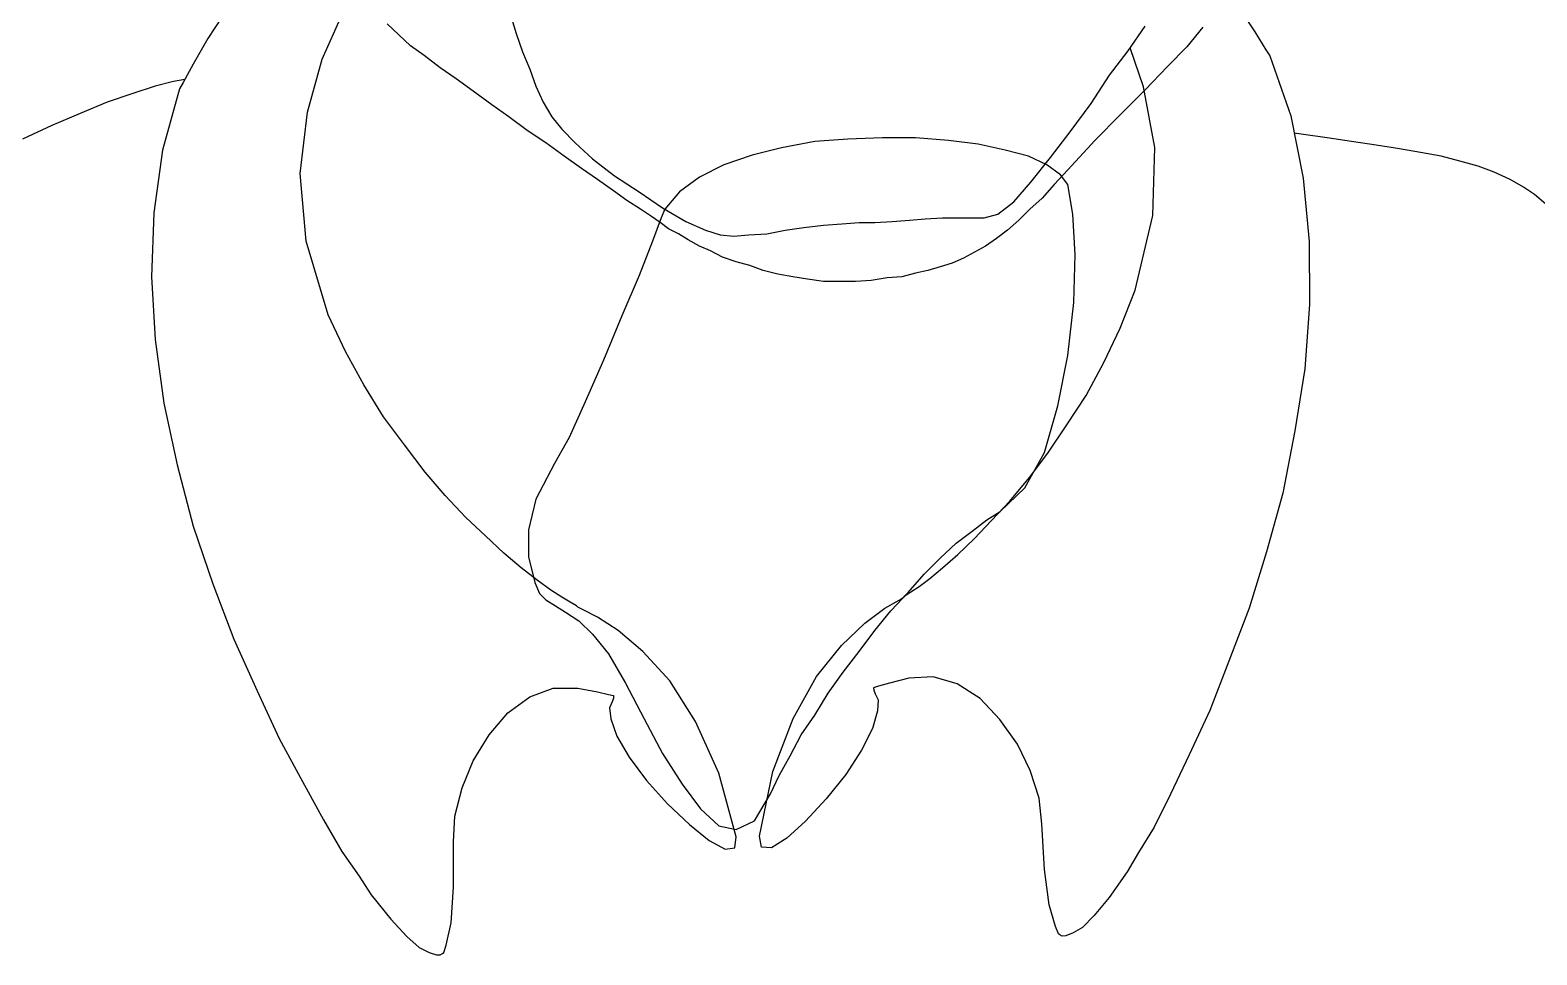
# Model space of a CAD drawing. Extents: x 331 to 443, y 88 to 267.
# Drawn here: x 372.85 to 398.62, y 226.61 to 242.43 of the extents above; entities that cross this region are included whole.
import ezdxf

# ---------------------------------------------------------------- set-up
doc = ezdxf.new("R2010")
doc.units = 0
doc.header["$LTSCALE"] = 25
doc.layers.add('1', color=7, linetype='CONTINUOUS')
doc.layers.add('7', color=7, linetype='CONTINUOUS')

msp = doc.modelspace()

# ---------------------------------------------------------------- linework, layer by layer
at = {"layer": '1', "linetype": 'CONTINUOUS'}
for points in [[(392.91, 242.476), (392.636, 242.139), (392.301, 241.803), (391.922, 241.404), (391.502, 240.984), (391.061, 240.542), (390.599, 240.038), (390.367, 239.785), (390.157, 239.555), (389.947, 239.365), (389.758, 239.177), (389.569, 239.008), (389.38, 238.861), (389.19, 238.735), (389.001, 238.63), (388.813, 238.525), (388.623, 238.441), (388.413, 238.378), (388.203, 238.315), (387.993, 238.273), (387.761, 238.21), (387.509, 238.189), (387.237, 238.146), (386.964, 238.126), (386.691, 238.126), (386.418, 238.126), (386.145, 238.168), (385.893, 238.21), (385.64, 238.252), (385.388, 238.315), (385.157, 238.399), (384.926, 238.462), (384.694, 238.546), (384.484, 238.651), (384.296, 238.735), (384.106, 238.84), (383.938, 238.945), (383.77, 239.03), (383.623, 239.135), (383.476, 239.24), (383.287, 239.365), (383.055, 239.513), (382.825, 239.68), (382.552, 239.87), (382.278, 240.059), (381.984, 240.269), (381.669, 240.5), (381.353, 240.71), (381.038, 240.942), (380.744, 241.152), (380.429, 241.383), (380.135, 241.593), (379.862, 241.782), (379.589, 241.992), (379.357, 242.16), (378.959, 242.538)], [(381.06, 242.706), (381.165, 242.371), (381.27, 242.055), (381.396, 241.761), (381.501, 241.467), (381.627, 241.194), (381.774, 240.942), (381.942, 240.732), (382.173, 240.5), (382.467, 240.227), (382.845, 239.933), (383.266, 239.66), (383.665, 239.387), (384.064, 239.155), (384.401, 239.008), (384.653, 238.925), (384.884, 238.903), (385.136, 238.925), (385.451, 238.945), (385.766, 239.008), (386.081, 239.05), (386.418, 239.092), (386.733, 239.113), (387.027, 239.135), (387.3, 239.135), (387.594, 239.155), (387.888, 239.177), (388.161, 239.198), (388.455, 239.218), (388.708, 239.218), (388.96, 239.218), (389.17, 239.218), (389.401, 239.282), (389.674, 239.492), (389.968, 239.828), (390.304, 240.248), (390.64, 240.689), (390.997, 241.172), (391.313, 241.656), (391.628, 242.076), (391.922, 242.496)], [(383.707, 239.365), (383.644, 239.218), (383.497, 238.82), (383.266, 238.231), (382.972, 237.538), (382.657, 236.781), (382.342, 236.067), (382.068, 235.457), (381.816, 235.016), (381.501, 234.406), (381.375, 233.881), (381.375, 233.419), (381.48, 232.978), (381.563, 232.789), (381.669, 232.684), (381.837, 232.579), (382.005, 232.474), (382.236, 232.326), (382.467, 232.095), (382.74, 231.759), (383.035, 231.255), (383.35, 230.645), (383.665, 230.057), (384.001, 229.531), (384.316, 229.111), (384.631, 228.817), (384.926, 228.754), (385.241, 228.901), (385.514, 229.363), (385.661, 229.678), (385.85, 230.015), (386.04, 230.372), (386.27, 230.708), (386.502, 231.087), (386.754, 231.444), (387.027, 231.801), (387.3, 232.158), (387.573, 232.494), (387.867, 232.809), (388.14, 233.124), (388.413, 233.398), (388.686, 233.65), (388.96, 233.86), (389.212, 234.05), (389.443, 234.196), (389.863, 234.596), (390.199, 235.205), (390.43, 236.004), (390.599, 236.865), (390.704, 237.769), (390.724, 238.588), (390.682, 239.282), (390.599, 239.785), (390.472, 239.954), (390.242, 240.122), (389.926, 240.269), (389.527, 240.374), (389.065, 240.479), (388.56, 240.542), (387.993, 240.584), (387.426, 240.584), (386.838, 240.564), (386.27, 240.521), (385.703, 240.416), (385.199, 240.29), (384.716, 240.122), (384.296, 239.912), (383.959, 239.66), (383.707, 239.365)]]:
    msp.add_lwpolyline(points, dxfattribs=at)
at = {"layer": '7', "linetype": 'CONTINUOUS'}
for points in [[(376.248, 242.833), (375.891, 242.286), (375.638, 241.845), (375.47, 241.53), (375.407, 241.424), (375.112, 240.374), (374.966, 239.303), (374.924, 238.21), (374.987, 237.138), (375.134, 236.045), (375.365, 234.995), (375.638, 233.944), (375.974, 232.956), (376.331, 232.011), (376.731, 231.129), (377.109, 230.309), (377.508, 229.573), (377.865, 228.922), (378.18, 228.376), (378.475, 227.956), (378.685, 227.64), (379.021, 227.22), (379.294, 226.926), (379.504, 226.737), (379.672, 226.653), (379.799, 226.61), (379.862, 226.61), (379.904, 226.632), (379.924, 226.653), (379.967, 226.779), (380.051, 227.157), (380.093, 227.767), (380.093, 228.544), (380.114, 228.985), (380.24, 229.468), (380.429, 229.931), (380.703, 230.372), (381.018, 230.75), (381.396, 231.023), (381.795, 231.17), (382.215, 231.17), (382.552, 231.107), (382.74, 231.065), (382.825, 231.045), (382.825, 231.002), (382.804, 230.94), (382.762, 230.835), (382.782, 230.645), (382.887, 230.351), (383.097, 229.994), (383.392, 229.595), (383.749, 229.196), (384.127, 228.838), (384.464, 228.565), (384.737, 228.418), (384.905, 228.439), (384.926, 228.628)], [(393.517, 242.821), (393.796, 242.396), (393.983, 242.091), (394.052, 241.99), (394.41, 240.959), (394.621, 239.898), (394.729, 238.811), (394.731, 237.737), (394.651, 236.637), (394.484, 235.575), (394.274, 234.509), (393.999, 233.503), (393.7, 232.538), (393.355, 231.633), (393.027, 230.792), (392.673, 230.033), (392.356, 229.361), (392.074, 228.797), (391.806, 228.36), (391.615, 228.032), (391.305, 227.592), (391.05, 227.283), (390.852, 227.081), (390.69, 226.987), (390.566, 226.937), (390.503, 226.933), (390.46, 226.952), (390.438, 226.971), (390.388, 227.095), (390.281, 227.467), (390.202, 228.073), (390.155, 228.849), (390.108, 229.288), (389.952, 229.763), (389.736, 230.213), (389.436, 230.637), (389.098, 230.995), (388.705, 231.245), (388.297, 231.367), (387.878, 231.342), (387.546, 231.259), (387.36, 231.205), (387.277, 231.18), (387.28, 231.137), (387.304, 231.076), (387.352, 230.974), (387.343, 230.783), (387.256, 230.483), (387.068, 230.114), (386.799, 229.698), (386.466, 229.278), (386.111, 228.898), (385.791, 228.605), (385.528, 228.442), (385.358, 228.453), (385.326, 228.64)], [(384.926, 228.628), (384.631, 229.721), (384.232, 230.603), (383.791, 231.297), (383.329, 231.801), (382.909, 232.158), (382.552, 232.389), (382.299, 232.516), (382.215, 232.557), (382.194, 232.579), (382.089, 232.641), (381.942, 232.726), (381.753, 232.851), (381.522, 233.019), (381.248, 233.23), (380.954, 233.482), (380.639, 233.776), (380.303, 234.091), (379.946, 234.47), (379.609, 234.868), (379.252, 235.332), (378.895, 235.814), (378.559, 236.361), (378.244, 236.928), (377.95, 237.558), (377.571, 238.82), (377.466, 239.975), (377.592, 241.026), (377.845, 241.929), (378.18, 242.686)], [(385.326, 228.64), (385.554, 229.749), (385.899, 230.654), (386.297, 231.373), (386.728, 231.904), (387.125, 232.286), (387.468, 232.538), (387.712, 232.68), (387.794, 232.726), (387.813, 232.749), (387.914, 232.818), (388.056, 232.911), (388.237, 233.048), (388.457, 233.23), (388.718, 233.457), (388.996, 233.725), (389.293, 234.038), (389.609, 234.373), (389.943, 234.773), (390.255, 235.191), (390.583, 235.675), (390.911, 236.179), (391.213, 236.745), (391.493, 237.33), (391.748, 237.977), (392.05, 239.259), (392.085, 240.418), (391.895, 241.46), (391.664, 242.127)], [(375.497, 241.581), (375.302, 241.551), (374.987, 241.467), (374.609, 241.341), (374.167, 241.194), (373.705, 241.004), (373.222, 240.794), (372.718, 240.564)], [(398.772, 239.45), (398.583, 239.618), (398.394, 239.744), (398.163, 239.87), (397.89, 239.996), (397.617, 240.101), (397.301, 240.185), (396.986, 240.269), (396.629, 240.332), (396.272, 240.395), (395.873, 240.459), (395.452, 240.521), (395.032, 240.584), (394.591, 240.647), (394.469, 240.664)]]:
    msp.add_lwpolyline(points, dxfattribs=at)

doc.saveas('drawing.dxf')
